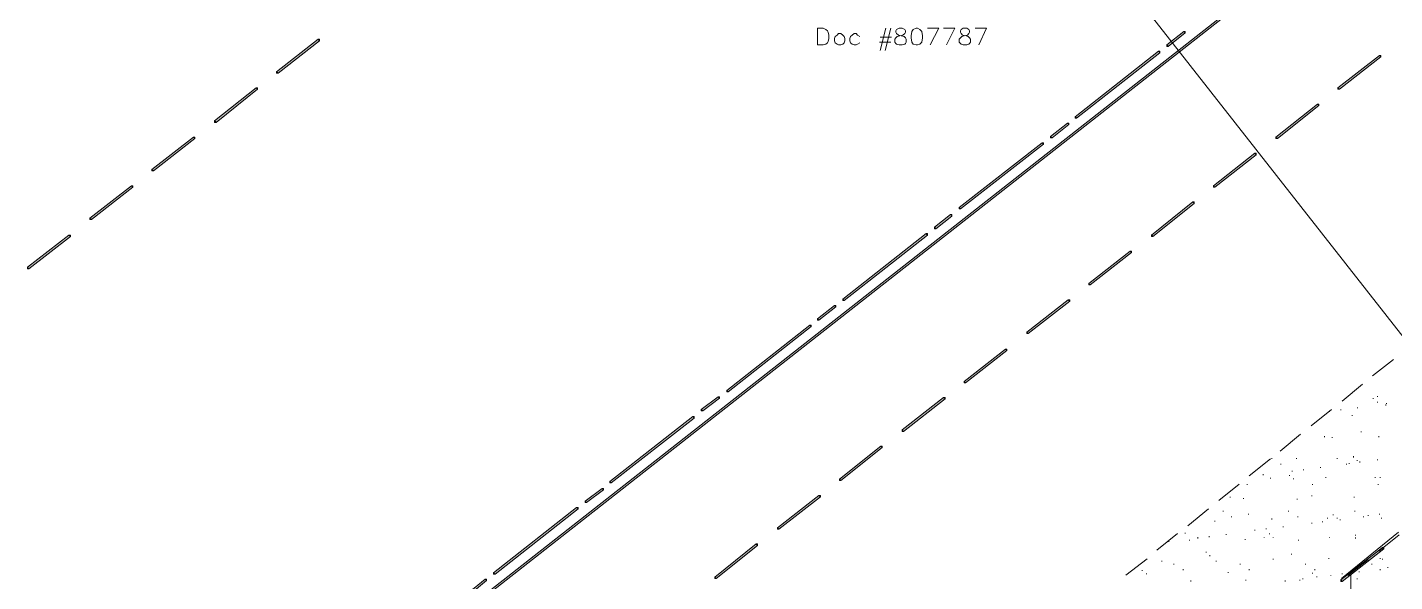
# Model space of a CAD drawing. Header units: inches. Extents: x 10 to 486, y 7 to 426.
# Drawn here: x 82 to 211.4, y 295.6 to 348.1 of the extents above; entities that cross this region are included whole.
import ezdxf

# ---------------------------------------------------------------- set-up
doc = ezdxf.new("R2010")
doc.units = ezdxf.units.IN
doc.header["$LTSCALE"] = 3
doc.header["$MEASUREMENT"] = 0
doc.layers.add('PDF_Geometry', color=7, linetype='Continuous', true_color=0x999999)
doc.layers.add('PDF_Solid Fills', color=7, linetype='Continuous')

msp = doc.modelspace()

# ---------------------------------------------------------------- hatches: boundary and pattern name
at = {"layer": 'PDF_Solid Fills', "transparency": 33554559}
for points in [[(109.61, 346.95), (109.54, 347.02), (105.61, 343.95), (105.68, 343.88), (105.74, 343.82), (109.68, 346.88)], [(191.54, 347.68), (191.48, 347.75), (189.88, 346.48), (189.94, 346.42), (190.01, 346.35), (191.61, 347.62)], [(189.14, 345.82), (189.08, 345.88), (181.21, 339.68), (181.28, 339.62), (181.34, 339.55), (189.21, 345.75)], [(210.08, 345.42), (210.01, 345.48), (206.08, 342.42), (206.14, 342.35), (206.21, 342.28), (210.14, 345.35)], [(103.74, 342.35), (103.68, 342.42), (99.74, 339.28), (99.81, 339.22), (99.88, 339.15), (103.81, 342.28)], [(204.21, 340.82), (204.14, 340.88), (200.21, 337.75), (200.28, 337.68), (200.34, 337.62), (204.28, 340.75)], [(180.54, 339.02), (180.48, 339.08), (178.88, 337.82), (178.94, 337.75), (179.01, 337.68), (180.61, 338.95)], [(97.81, 337.68), (97.74, 337.75), (93.81, 334.68), (93.88, 334.62), (93.94, 334.55), (97.88, 337.62)], [(178.14, 337.15), (178.08, 337.22), (170.21, 331.08), (170.28, 331.02), (170.34, 330.95), (178.21, 337.08)], [(198.28, 336.15), (198.21, 336.22), (194.28, 333.15), (194.34, 333.08), (194.41, 333.02), (198.34, 336.08)], [(91.94, 333.08), (91.88, 333.15), (87.94, 330.08), (88.01, 330.02), (88.08, 329.95), (92.01, 333.02)], [(192.41, 331.55), (192.34, 331.62), (188.41, 328.48), (188.48, 328.42), (188.54, 328.35), (192.48, 331.48)], [(169.48, 330.35), (169.41, 330.42), (167.88, 329.22), (167.94, 329.15), (168.01, 329.08), (169.54, 330.28)], [(86.01, 328.42), (85.94, 328.48), (82.01, 325.42), (82.08, 325.35), (82.14, 325.28), (86.08, 328.35)], [(167.14, 328.55), (167.08, 328.62), (159.21, 322.42), (159.28, 322.35), (159.34, 322.28), (167.21, 328.48)], [(186.48, 326.88), (186.41, 326.95), (182.48, 323.88), (182.54, 323.82), (182.61, 323.75), (186.54, 326.82)], [(180.61, 322.28), (180.54, 322.35), (176.61, 319.28), (176.68, 319.22), (176.74, 319.15), (180.68, 322.22)], [(158.48, 321.75), (158.41, 321.82), (156.81, 320.55), (156.88, 320.48), (156.94, 320.42), (158.54, 321.68)], [(156.14, 319.88), (156.08, 319.95), (148.21, 313.75), (148.28, 313.68), (148.34, 313.62), (156.21, 319.82)], [(174.68, 317.62), (174.61, 317.68), (170.68, 314.62), (170.74, 314.55), (170.81, 314.48), (174.74, 317.55)], [(147.48, 313.08), (147.41, 313.15), (145.81, 311.95), (145.88, 311.88), (145.94, 311.82), (147.54, 313.02)], [(168.81, 313.02), (168.74, 313.08), (164.81, 310.02), (164.88, 309.95), (164.94, 309.88), (168.88, 312.95)], [(145.08, 311.22), (145.01, 311.28), (137.14, 305.15), (137.21, 305.08), (137.28, 305.02), (145.14, 311.15)], [(162.88, 308.42), (162.81, 308.48), (158.88, 305.35), (158.94, 305.28), (159.01, 305.22), (162.94, 308.35)], [(136.48, 304.42), (136.41, 304.48), (134.81, 303.28), (134.88, 303.22), (134.94, 303.15), (136.54, 304.35)], [(157.01, 303.75), (156.94, 303.82), (153.01, 300.75), (153.08, 300.68), (153.14, 300.62), (157.08, 303.68)], [(134.08, 302.62), (134.01, 302.68), (126.14, 296.48), (126.21, 296.42), (126.28, 296.35), (134.14, 302.55)], [(151.08, 299.15), (151.01, 299.22), (147.08, 296.08), (147.14, 296.02), (147.21, 295.95), (151.14, 299.08)], [(206.41, 295.75), (206.48, 295.68), (210.41, 298.75), (210.34, 298.82), (210.28, 298.88), (206.34, 295.82)], [(125.41, 295.82), (125.34, 295.88), (123.81, 294.62), (123.88, 294.55), (123.94, 294.48), (125.48, 295.75)]]:
    msp.add_hatch(color=256, dxfattribs=at).paths.add_polyline_path(points)

# ---------------------------------------------------------------- linework, layer by layer
at = {"layer": 'PDF_Geometry', "lineweight": 5}
msp.add_lwpolyline([(293.08, 426.15), (116.94, 287.88), (117.01, 287.82), (117.08, 287.75), (293.28, 426.08), (293.21, 426.15)], dxfattribs=at)
at = {"layer": 'PDF_Geometry', "color": 7, "lineweight": 13}
for points in [[(221.21, 307.42), (185.88, 352.48), (184.28, 352.48)], [(160.81, 347.28), (160.61, 347.42), (160.48, 347.55), (160.28, 347.55), (160.08, 347.42), (159.94, 347.28), (159.88, 347.08), (159.88, 346.88), (159.94, 346.68), (160.08, 346.55), (160.28, 346.48), (160.48, 346.48), (160.61, 346.55), (160.81, 346.68)], [(163.28, 348.08), (162.74, 345.95)], [(162.74, 347.22), (163.81, 347.22)], [(163.74, 348.08), (163.21, 345.95)], [(167.21, 348.08), (168.28, 348.08), (167.48, 346.48)], [(168.74, 348.08), (169.81, 348.08), (169.01, 346.48)], [(171.74, 348.08), (172.81, 348.08), (172.08, 346.48)], [(162.68, 346.75), (163.74, 346.75)], [(211.88, 300.08), (209.94, 298.55)], [(208.94, 297.75), (207.01, 296.22)]]:
    msp.add_lwpolyline(points, dxfattribs=at)
at = {"layer": 'PDF_Geometry', "color": 7, "lineweight": 5}
for points in [[(109.61, 346.95), (109.54, 347.02), (105.61, 343.95), (105.68, 343.88), (105.74, 343.82), (109.68, 346.88)], [(191.54, 347.68), (191.48, 347.75), (189.88, 346.48), (189.94, 346.42), (190.01, 346.35), (191.61, 347.62)], [(189.14, 345.82), (189.08, 345.88), (181.21, 339.68), (181.28, 339.62), (181.34, 339.55), (189.21, 345.75)], [(210.08, 345.42), (210.01, 345.48), (206.08, 342.42), (206.14, 342.35), (206.21, 342.28), (210.14, 345.35)], [(103.74, 342.35), (103.68, 342.42), (99.74, 339.28), (99.81, 339.22), (99.88, 339.15), (103.81, 342.28)], [(204.21, 340.82), (204.14, 340.88), (200.21, 337.75), (200.28, 337.68), (200.34, 337.62), (204.28, 340.75)], [(180.54, 339.02), (180.48, 339.08), (178.88, 337.82), (178.94, 337.75), (179.01, 337.68), (180.61, 338.95)], [(97.81, 337.68), (97.74, 337.75), (93.81, 334.68), (93.88, 334.62), (93.94, 334.55), (97.88, 337.62)], [(178.14, 337.15), (178.08, 337.22), (170.21, 331.08), (170.28, 331.02), (170.34, 330.95), (178.21, 337.08)], [(198.28, 336.15), (198.21, 336.22), (194.28, 333.15), (194.34, 333.08), (194.41, 333.02), (198.34, 336.08)], [(91.94, 333.08), (91.88, 333.15), (87.94, 330.08), (88.01, 330.02), (88.08, 329.95), (92.01, 333.02)], [(192.41, 331.55), (192.34, 331.62), (188.41, 328.48), (188.48, 328.42), (188.54, 328.35), (192.48, 331.48)], [(169.48, 330.35), (169.41, 330.42), (167.88, 329.22), (167.94, 329.15), (168.01, 329.08), (169.54, 330.28)], [(86.01, 328.42), (85.94, 328.48), (82.01, 325.42), (82.08, 325.35), (82.14, 325.28), (86.08, 328.35)], [(167.14, 328.55), (167.08, 328.62), (159.21, 322.42), (159.28, 322.35), (159.34, 322.28), (167.21, 328.48)], [(186.48, 326.88), (186.41, 326.95), (182.48, 323.88), (182.54, 323.82), (182.61, 323.75), (186.54, 326.82)], [(180.61, 322.28), (180.54, 322.35), (176.61, 319.28), (176.68, 319.22), (176.74, 319.15), (180.68, 322.22)], [(158.48, 321.75), (158.41, 321.82), (156.81, 320.55), (156.88, 320.48), (156.94, 320.42), (158.54, 321.68)], [(156.14, 319.88), (156.08, 319.95), (148.21, 313.75), (148.28, 313.68), (148.34, 313.62), (156.21, 319.82)], [(174.68, 317.62), (174.61, 317.68), (170.68, 314.62), (170.74, 314.55), (170.81, 314.48), (174.74, 317.55)], [(147.48, 313.08), (147.41, 313.15), (145.81, 311.95), (145.88, 311.88), (145.94, 311.82), (147.54, 313.02)], [(168.81, 313.02), (168.74, 313.08), (164.81, 310.02), (164.88, 309.95), (164.94, 309.88), (168.88, 312.95)], [(145.08, 311.22), (145.01, 311.28), (137.14, 305.15), (137.21, 305.08), (137.28, 305.02), (145.14, 311.15)], [(162.88, 308.42), (162.81, 308.48), (158.88, 305.35), (158.94, 305.28), (159.01, 305.22), (162.94, 308.35)], [(136.48, 304.42), (136.41, 304.48), (134.81, 303.28), (134.88, 303.22), (134.94, 303.15), (136.54, 304.35)], [(157.01, 303.75), (156.94, 303.82), (153.01, 300.75), (153.08, 300.68), (153.14, 300.62), (157.08, 303.68)], [(134.08, 302.62), (134.01, 302.68), (126.14, 296.48), (126.21, 296.42), (126.28, 296.35), (134.14, 302.55)], [(151.08, 299.15), (151.01, 299.22), (147.08, 296.08), (147.14, 296.02), (147.21, 295.95), (151.14, 299.08)], [(206.41, 295.75), (206.48, 295.68), (210.41, 298.75), (210.34, 298.82), (210.28, 298.88), (206.34, 295.82)], [(125.41, 295.82), (125.34, 295.88), (123.81, 294.62), (123.88, 294.55), (123.94, 294.48), (125.48, 295.75)]]:
    msp.add_lwpolyline(points, close=True, dxfattribs=at)
for points in [[(109.54, 347.02), (109.68, 347.02), (109.68, 346.88)], [(191.48, 347.75), (191.61, 347.75), (191.61, 347.62)], [(189.08, 345.88), (189.21, 345.88), (189.21, 345.75)], [(190.01, 346.35), (189.88, 346.35), (189.88, 346.48)], [(210.01, 345.48), (210.14, 345.48), (210.14, 345.35)], [(105.74, 343.82), (105.61, 343.82), (105.61, 343.95)], [(103.68, 342.42), (103.81, 342.42), (103.81, 342.28)], [(206.21, 342.28), (206.08, 342.28), (206.08, 342.42)], [(204.14, 340.88), (204.28, 340.88), (204.28, 340.75)], [(99.88, 339.15), (99.74, 339.15), (99.74, 339.28)], [(181.34, 339.55), (181.21, 339.55), (181.21, 339.68)], [(180.48, 339.08), (180.61, 339.08), (180.61, 338.95)], [(97.74, 337.75), (97.88, 337.75), (97.88, 337.62)], [(178.08, 337.22), (178.21, 337.22), (178.21, 337.08)], [(179.01, 337.68), (178.88, 337.68), (178.88, 337.82)], [(200.34, 337.62), (200.21, 337.62), (200.21, 337.75)], [(198.21, 336.22), (198.34, 336.22), (198.34, 336.08)], [(93.94, 334.55), (93.81, 334.55), (93.81, 334.68)], [(91.88, 333.15), (92.01, 333.15), (92.01, 333.02)], [(194.41, 333.02), (194.28, 333.02), (194.28, 333.15)], [(192.34, 331.62), (192.48, 331.62), (192.48, 331.48)], [(88.08, 329.95), (87.94, 329.95), (87.94, 330.08)], [(169.41, 330.42), (169.54, 330.42), (169.54, 330.28)], [(170.34, 330.95), (170.21, 330.95), (170.21, 331.08)], [(168.01, 329.08), (167.88, 329.08), (167.88, 329.22)], [(85.94, 328.48), (86.08, 328.48), (86.08, 328.35)], [(167.08, 328.62), (167.21, 328.62), (167.21, 328.48)], [(188.54, 328.35), (188.41, 328.35), (188.41, 328.48)], [(186.41, 326.95), (186.54, 326.95), (186.54, 326.82)], [(82.14, 325.28), (82.01, 325.28), (82.01, 325.42)], [(182.61, 323.75), (182.48, 323.75), (182.48, 323.88)], [(159.34, 322.28), (159.21, 322.28), (159.21, 322.42)], [(180.54, 322.35), (180.68, 322.35), (180.68, 322.22)], [(158.41, 321.82), (158.54, 321.82), (158.54, 321.68)], [(156.08, 319.95), (156.21, 319.95), (156.21, 319.82)], [(156.94, 320.42), (156.81, 320.42), (156.81, 320.55)], [(176.74, 319.15), (176.61, 319.15), (176.61, 319.28)], [(174.61, 317.68), (174.74, 317.68), (174.74, 317.55)], [(170.81, 314.48), (170.68, 314.48), (170.68, 314.62)], [(148.34, 313.62), (148.21, 313.62), (148.21, 313.75)], [(145.94, 311.82), (145.81, 311.82), (145.81, 311.95)], [(147.41, 313.15), (147.54, 313.15), (147.54, 313.02)], [(168.74, 313.08), (168.88, 313.08), (168.88, 312.95)], [(145.01, 311.28), (145.14, 311.28), (145.14, 311.15)], [(164.94, 309.88), (164.81, 309.88), (164.81, 310.02)], [(162.81, 308.48), (162.94, 308.48), (162.94, 308.35)], [(136.41, 304.48), (136.54, 304.48), (136.54, 304.35)], [(137.28, 305.02), (137.14, 305.02), (137.14, 305.15)], [(159.01, 305.22), (158.88, 305.22), (158.88, 305.35)], [(134.94, 303.15), (134.81, 303.15), (134.81, 303.28)], [(156.94, 303.82), (157.08, 303.82), (157.08, 303.68)], [(134.01, 302.68), (134.14, 302.68), (134.14, 302.55)], [(153.14, 300.62), (153.01, 300.62), (153.01, 300.75)], [(151.01, 299.22), (151.14, 299.22), (151.14, 299.08)], [(210.28, 298.88), (210.41, 298.88), (210.41, 298.75)], [(126.28, 296.35), (126.14, 296.35), (126.14, 296.48)], [(125.34, 295.88), (125.48, 295.88), (125.48, 295.75)], [(147.21, 295.95), (147.08, 295.95), (147.08, 296.08)], [(206.48, 295.68), (206.34, 295.68), (206.34, 295.82)]]:
    msp.add_lwpolyline(points, dxfattribs=at)
at = {"layer": 'PDF_Geometry', "color": 7, "lineweight": 13}
for points in [[(156.81, 346.48), (156.81, 348.08), (157.34, 348.08), (157.61, 347.95), (157.74, 347.82), (157.81, 347.68), (157.88, 347.42), (157.88, 347.08), (157.81, 346.82), (157.74, 346.68), (157.61, 346.55), (157.34, 346.48)], [(158.81, 347.55), (158.68, 347.42), (158.48, 347.28), (158.41, 347.08), (158.41, 346.88), (158.48, 346.68), (158.68, 346.55), (158.81, 346.48), (159.01, 346.48), (159.21, 346.55), (159.34, 346.68), (159.41, 346.88), (159.41, 347.08), (159.34, 347.28), (159.21, 347.42), (159.01, 347.55)], [(164.54, 348.08), (164.28, 347.95), (164.21, 347.82), (164.21, 347.68), (164.28, 347.55), (164.48, 347.42), (164.74, 347.35), (165.01, 347.28), (165.14, 347.15), (165.21, 347.02), (165.21, 346.75), (165.14, 346.62), (165.08, 346.55), (164.81, 346.48), (164.54, 346.48), (164.28, 346.55), (164.21, 346.62), (164.14, 346.75), (164.14, 347.02), (164.21, 347.15), (164.34, 347.28), (164.61, 347.35), (164.88, 347.42), (165.08, 347.55), (165.14, 347.68), (165.14, 347.82), (165.08, 347.95), (164.81, 348.08)], [(166.14, 348.08), (165.88, 347.95), (165.74, 347.75), (165.68, 347.35), (165.68, 347.15), (165.74, 346.75), (165.88, 346.55), (166.14, 346.48), (166.28, 346.48), (166.48, 346.55), (166.68, 346.75), (166.74, 347.15), (166.74, 347.35), (166.68, 347.75), (166.48, 347.95), (166.28, 348.08)], [(170.61, 348.08), (170.41, 347.95), (170.34, 347.82), (170.34, 347.68), (170.41, 347.55), (170.54, 347.42), (170.88, 347.35), (171.08, 347.28), (171.21, 347.15), (171.28, 347.02), (171.28, 346.75), (171.21, 346.62), (171.14, 346.55), (170.94, 346.48), (170.61, 346.48), (170.41, 346.55), (170.34, 346.62), (170.21, 346.75), (170.21, 347.02), (170.34, 347.15), (170.48, 347.28), (170.68, 347.35), (171.01, 347.42), (171.14, 347.55), (171.21, 347.68), (171.21, 347.82), (171.14, 347.95), (170.94, 348.08)]]:
    msp.add_lwpolyline(points, close=True, dxfattribs=at)
at = {"layer": 'PDF_Geometry', "lineweight": 13}
for points in [[(211.34, 316.68), (209.34, 315.15)], [(208.41, 314.35), (206.48, 312.75)], [(205.48, 311.95), (203.54, 310.42)], [(206.34, 311.95), (206.34, 311.88)], [(207.94, 312.15), (207.94, 312.08)], [(209.41, 313.02), (209.41, 312.95)], [(209.81, 313.22), (209.81, 313.15)], [(209.81, 312.68), (209.81, 312.62)], [(210.61, 312.42), (210.61, 312.35)], [(210.68, 312.55), (210.68, 312.48)], [(205.28, 311.82), (205.28, 311.75)], [(207.41, 311.42), (207.41, 311.35)], [(202.54, 309.62), (200.61, 308.02)], [(204.81, 309.42), (204.81, 309.35)], [(205.54, 309.35), (205.54, 309.28)], [(208.28, 309.88), (208.28, 309.82)], [(209.94, 309.42), (209.94, 309.35)], [(199.68, 307.28), (197.68, 305.68)], [(199.81, 307.35), (199.81, 307.28)], [(200.68, 306.82), (200.68, 306.75)], [(202.14, 307.35), (202.14, 307.28)], [(206.01, 307.35), (206.01, 307.28)], [(206.88, 306.82), (206.88, 306.75)], [(207.14, 306.88), (207.14, 306.82)], [(207.54, 307.55), (207.54, 307.48), (207.54, 307.42)], [(207.88, 307.15), (207.88, 307.08)], [(208.14, 307.02), (208.14, 306.95)], [(209.81, 307.22), (209.81, 307.15)], [(199.01, 305.82), (199.01, 305.75)], [(199.68, 305.48), (199.68, 305.42)], [(201.48, 305.75), (201.48, 305.68)], [(201.74, 306.15), (201.74, 306.08)], [(202.81, 306.28), (202.81, 306.22)], [(204.41, 306.48), (204.41, 306.42)], [(204.94, 305.55), (204.94, 305.48)], [(209.61, 305.55), (209.61, 305.48)], [(210.08, 305.55), (210.08, 305.48)], [(196.74, 304.88), (194.81, 303.35)], [(197.48, 304.88), (197.48, 304.82)], [(201.88, 305.42), (201.88, 305.35)], [(203.68, 304.88), (203.68, 304.82)], [(209.88, 304.88), (209.88, 304.82)], [(195.88, 303.68), (195.88, 303.62)], [(197.14, 303.55), (197.14, 303.48)], [(202.21, 303.48), (202.21, 303.42)], [(203.61, 303.82), (203.61, 303.75)], [(207.61, 303.68), (207.61, 303.62)], [(193.81, 302.55), (191.88, 300.95)], [(195.21, 302.35), (195.21, 302.28)], [(196.01, 301.82), (196.01, 301.75)], [(197.61, 302.08), (197.61, 302.02)], [(199.81, 301.62), (199.81, 301.55)], [(201.41, 302.35), (201.41, 302.28)], [(202.28, 301.82), (202.28, 301.75)], [(205.08, 301.68), (205.08, 301.62)], [(205.61, 302.02), (205.61, 301.95)], [(206.01, 301.68), (206.01, 301.62)], [(207.68, 302.35), (207.68, 302.28)], [(208.48, 301.82), (208.48, 301.75)], [(208.94, 301.95), (208.94, 301.88)], [(210.01, 302.08), (210.01, 302.02)], [(210.21, 301.68), (210.21, 301.62)], [(194.41, 301.42), (194.41, 301.35)], [(198.21, 300.55), (198.21, 300.48)], [(199.28, 300.68), (199.28, 300.62)], [(200.88, 300.88), (200.88, 300.82)], [(203.61, 301.22), (203.61, 301.15)], [(204.61, 301.35), (204.61, 301.28)], [(206.28, 301.55), (206.28, 301.48)], [(206.41, 295.95), (211.81, 300.35)], [(190.88, 300.22), (188.94, 298.62)], [(190.08, 299.48), (190.08, 299.42)], [(191.61, 300.28), (191.61, 300.22)], [(192.01, 299.62), (192.01, 299.55)], [(192.81, 299.88), (192.81, 299.82), (192.81, 299.75)], [(193.88, 299.95), (193.88, 299.88)], [(195.48, 300.15), (195.48, 300.08)], [(197.28, 299.68), (197.28, 299.62)], [(199.08, 299.88), (199.08, 299.82)], [(199.61, 300.22), (199.61, 300.15)], [(199.94, 299.88), (199.94, 299.82)], [(202.34, 299.62), (202.34, 299.55)], [(205.28, 299.88), (205.28, 299.82)], [(207.74, 300.08), (207.74, 300.02)], [(207.74, 299.82), (207.74, 299.75)], [(188.01, 297.82), (186.01, 296.28)], [(193.61, 298.48), (193.61, 298.42)], [(193.94, 298.15), (193.94, 298.08)], [(199.94, 297.82), (199.94, 297.75)], [(201.68, 298.28), (201.68, 298.22)], [(205.21, 297.88), (205.21, 297.82)], [(209.68, 298.22), (209.68, 298.15)], [(210.08, 297.88), (210.08, 297.82)], [(210.28, 297.82), (210.28, 297.75)], [(187.54, 296.75), (187.54, 296.68)], [(187.94, 296.42), (187.94, 296.35)], [(189.41, 297.62), (189.41, 297.55)], [(190.54, 297.35), (190.54, 297.28)], [(191.41, 296.82), (191.41, 296.75)], [(194.54, 297.62), (194.54, 297.55)], [(195.68, 296.55), (195.68, 296.48)], [(196.81, 297.35), (196.81, 297.28)], [(197.68, 296.82), (197.68, 296.75)], [(203.01, 297.35), (203.01, 297.28)], [(203.68, 296.48), (203.68, 296.42)], [(203.88, 296.82), (203.88, 296.75)], [(206.48, 296.42), (206.48, 296.35)], [(208.08, 296.62), (208.08, 296.55)], [(209.28, 297.35), (209.28, 297.28)], [(210.08, 296.82), (210.08, 296.75)], [(210.81, 297.02), (210.81, 296.95)], [(192.14, 295.75), (192.14, 295.68)], [(197.34, 295.82), (197.34, 295.75)], [(201.08, 295.75), (201.08, 295.68)], [(202.48, 295.82), (202.48, 295.75)], [(202.74, 295.95), (202.74, 295.88)], [(204.08, 296.15), (204.08, 296.08)], [(205.41, 296.28), (205.41, 296.22)], [(207.88, 295.95), (207.88, 295.88)]]:
    msp.add_lwpolyline(points, dxfattribs=at)
at = {"layer": 'PDF_Geometry', "color": 9, "lineweight": 13, "true_color": 0xbbbbbb}
msp.add_lwpolyline([(207.28, 289.22), (207.28, 296.48)], dxfattribs=at)
at = {"layer": 'PDF_Solid Fills', "color": 253, "lineweight": 5, "true_color": 0x999999, "transparency": 33554559}
for points in [[(293.08, 426.15), (116.94, 287.88), (117.01, 287.82)], [(293.08, 426.15), (117.01, 287.82), (117.08, 287.75)], [(117.08, 287.75), (293.21, 426.15), (293.08, 426.15)], [(293.28, 426.08), (293.21, 426.15), (117.08, 287.75)]]:
    msp.add_solid(points, dxfattribs=at)
at = {"layer": 'PDF_Solid Fills', "lineweight": 5, "transparency": 33554559}
for points in [[(109.54, 347.02), (109.68, 347.02), (109.61, 346.95), (109.68, 346.88)], [(191.48, 347.75), (191.61, 347.75), (191.54, 347.68), (191.61, 347.62)], [(189.08, 345.88), (189.21, 345.88), (189.14, 345.82), (189.21, 345.75)], [(190.01, 346.35), (189.88, 346.35), (189.94, 346.42), (189.88, 346.48)], [(210.01, 345.48), (210.14, 345.48), (210.08, 345.42), (210.14, 345.35)], [(105.74, 343.82), (105.61, 343.82), (105.68, 343.88), (105.61, 343.95)], [(103.68, 342.42), (103.81, 342.42), (103.74, 342.35), (103.81, 342.28)], [(206.21, 342.28), (206.08, 342.28), (206.14, 342.35), (206.08, 342.42)], [(204.14, 340.88), (204.28, 340.88), (204.21, 340.82), (204.28, 340.75)], [(99.88, 339.15), (99.74, 339.15), (99.81, 339.22), (99.74, 339.28)], [(181.34, 339.55), (181.21, 339.55), (181.28, 339.62), (181.21, 339.68)], [(180.48, 339.08), (180.61, 339.08), (180.54, 339.02), (180.61, 338.95)], [(97.74, 337.75), (97.88, 337.75), (97.81, 337.68), (97.88, 337.62)], [(178.08, 337.22), (178.21, 337.22), (178.14, 337.15), (178.21, 337.08)], [(179.01, 337.68), (178.88, 337.68), (178.94, 337.75), (178.88, 337.82)], [(200.34, 337.62), (200.21, 337.62), (200.28, 337.68), (200.21, 337.75)], [(198.21, 336.22), (198.34, 336.22), (198.28, 336.15), (198.34, 336.08)], [(93.94, 334.55), (93.81, 334.55), (93.88, 334.62), (93.81, 334.68)], [(91.88, 333.15), (92.01, 333.15), (91.94, 333.08), (92.01, 333.02)], [(194.41, 333.02), (194.28, 333.02), (194.34, 333.08), (194.28, 333.15)], [(192.34, 331.62), (192.48, 331.62), (192.41, 331.55), (192.48, 331.48)], [(88.08, 329.95), (87.94, 329.95), (88.01, 330.02), (87.94, 330.08)], [(169.41, 330.42), (169.54, 330.42), (169.48, 330.35), (169.54, 330.28)], [(170.34, 330.95), (170.21, 330.95), (170.28, 331.02), (170.21, 331.08)], [(168.01, 329.08), (167.88, 329.08), (167.94, 329.15), (167.88, 329.22)], [(85.94, 328.48), (86.08, 328.48), (86.01, 328.42), (86.08, 328.35)], [(167.08, 328.62), (167.21, 328.62), (167.14, 328.55), (167.21, 328.48)], [(188.54, 328.35), (188.41, 328.35), (188.48, 328.42), (188.41, 328.48)], [(186.41, 326.95), (186.54, 326.95), (186.48, 326.88), (186.54, 326.82)], [(82.14, 325.28), (82.01, 325.28), (82.08, 325.35), (82.01, 325.42)], [(182.61, 323.75), (182.48, 323.75), (182.54, 323.82), (182.48, 323.88)], [(159.34, 322.28), (159.21, 322.28), (159.28, 322.35), (159.21, 322.42)], [(180.54, 322.35), (180.68, 322.35), (180.61, 322.28), (180.68, 322.22)], [(158.41, 321.82), (158.54, 321.82), (158.48, 321.75), (158.54, 321.68)], [(156.08, 319.95), (156.21, 319.95), (156.14, 319.88), (156.21, 319.82)], [(156.94, 320.42), (156.81, 320.42), (156.88, 320.48), (156.81, 320.55)], [(176.74, 319.15), (176.61, 319.15), (176.68, 319.22), (176.61, 319.28)], [(174.61, 317.68), (174.74, 317.68), (174.68, 317.62), (174.74, 317.55)], [(170.81, 314.48), (170.68, 314.48), (170.74, 314.55), (170.68, 314.62)], [(148.34, 313.62), (148.21, 313.62), (148.28, 313.68), (148.21, 313.75)], [(145.94, 311.82), (145.81, 311.82), (145.88, 311.88), (145.81, 311.95)], [(147.41, 313.15), (147.54, 313.15), (147.48, 313.08), (147.54, 313.02)], [(168.74, 313.08), (168.88, 313.08), (168.81, 313.02), (168.88, 312.95)], [(145.01, 311.28), (145.14, 311.28), (145.08, 311.22), (145.14, 311.15)], [(164.94, 309.88), (164.81, 309.88), (164.88, 309.95), (164.81, 310.02)], [(162.81, 308.48), (162.94, 308.48), (162.88, 308.42), (162.94, 308.35)], [(136.41, 304.48), (136.54, 304.48), (136.48, 304.42), (136.54, 304.35)], [(137.28, 305.02), (137.14, 305.02), (137.21, 305.08), (137.14, 305.15)], [(159.01, 305.22), (158.88, 305.22), (158.94, 305.28), (158.88, 305.35)], [(134.94, 303.15), (134.81, 303.15), (134.88, 303.22), (134.81, 303.28)], [(156.94, 303.82), (157.08, 303.82), (157.01, 303.75), (157.08, 303.68)], [(134.01, 302.68), (134.14, 302.68), (134.08, 302.62), (134.14, 302.55)], [(153.14, 300.62), (153.01, 300.62), (153.08, 300.68), (153.01, 300.75)], [(151.01, 299.22), (151.14, 299.22), (151.08, 299.15), (151.14, 299.08)], [(210.28, 298.88), (210.41, 298.88), (210.34, 298.82), (210.41, 298.75)], [(126.28, 296.35), (126.14, 296.35), (126.21, 296.42), (126.14, 296.48)], [(125.34, 295.88), (125.48, 295.88), (125.41, 295.82), (125.48, 295.75)], [(147.21, 295.95), (147.08, 295.95), (147.14, 296.02), (147.08, 296.08)], [(206.48, 295.68), (206.34, 295.68), (206.41, 295.75), (206.34, 295.82)]]:
    msp.add_solid(points, dxfattribs=at)

doc.saveas('drawing.dxf')
